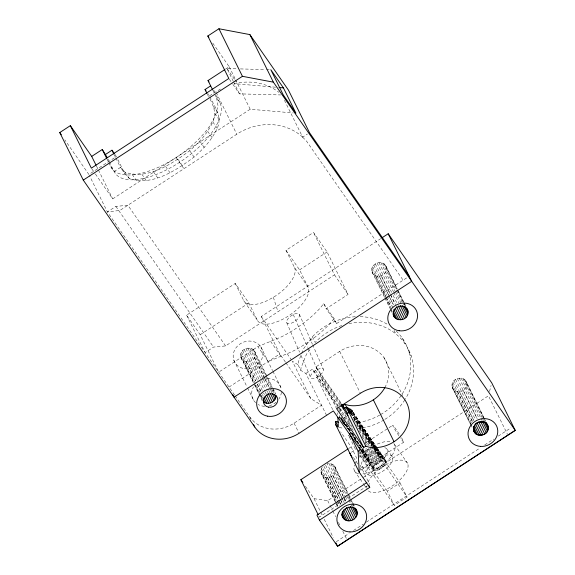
<?xml version="1.0" encoding="UTF-8"?>
<svg xmlns="http://www.w3.org/2000/svg" width="575" height="575" viewBox="0 0 575 575"><rect width="100%" height="100%" fill="white"/><g stroke="black" fill="none" stroke-linecap="round" stroke-linejoin="round"><path stroke-width="0.43" stroke-dasharray="2.88 2.16" d="M341.291 417.155L341.061 419.98M240.594 355.738C240.055 347.113 254.969 344.935 255.472 354.164C256.012 362.796 241.097 364.974 240.594 355.738L253.611 382.066M261.302 395.413L261.402 398.985L262.193 400.574L240.896 357.499M326.557 415.358L305.85 373.47L300.783 370.357L297.979 364.694L298.274 362.085L301.415 354.214M300.783 370.357L301.07 367.748L306.418 354.373L310.78 348.421M384.553 297.304L372.032 271.989C369.301 263.673 383.353 258.427 386.299 266.886L397.246 289.038M451.964 385.753C451.425 377.121 466.332 374.943 466.835 384.172C467.374 392.804 452.467 394.982 451.964 385.753L470.868 423.717M115.848 158.024L120.484 167.411L124.919 172.133C147.797 180.306 172.011 163.738 189.685 150.715C199.015 142.564 207.69 133.343 212.815 121.914C216.689 113.505 213.49 104.715 208.912 97.34M108.84 162.79L110.774 166.7L114.138 171.544L120.484 167.411L124.883 173.743L129.317 178.473C152.202 186.645 176.41 170.078 194.084 157.047C203.421 148.903 212.089 139.675 217.213 128.254C222.748 116.689 214.137 105.937 209.444 95.853L207.978 93.739M373.944 469.983L368.165 461.883C368.173 456.521 375.18 451.921 380.255 452.963C384.201 456.773 389.268 463.191 382.777 467.058C380.327 468.869 377.121 471.062 373.944 469.983L360.733 450.771M373.34 469.337C373.348 463.975 380.355 459.375 385.43 460.417L386.033 461.064M360.913 450.786L368.769 462.53C371.939 463.608 375.152 461.416 377.603 459.605C382.238 456.435 381.541 452.137 377.408 448.457M335.168 501.558L321.482 473.872L320.864 470.386L322.237 466.922L338.265 499.352M489.533 391.482L491.072 385.43M301.731 353.424L303.614 348.702L312.376 336.77A58.176 52.066 -26.3 0 1 355.76 316.71M336.533 323.603L334.046 318.586L323.696 303.679L319.973 308.315A63.236 27.967 -34.8 0 1 281.096 337.007L257.844 346.617L218.68 372.162L200.179 334.722L186.595 315.158L235.24 283.432L248.824 302.996L257.327 320.196A30.353 13.426 -34.8 0 0 288.707 315.79A30.353 13.426 -34.8 0 0 308.092 287.098L299.589 269.891L285.998 250.326L313.468 232.422L327.082 251.965L348.069 294.422L326.176 308.696L336.533 323.603L407.848 277.121M334.046 318.586L330.323 323.222A63.236 27.967 -34.8 0 1 291.453 351.914L268.194 361.524L257.844 346.617M321.482 473.872C330.812 487.003 344.583 462.099 327.082 463.738L345.848 501.709M339.516 411.7L341.96 409.616M315.517 370.379L313.921 371.558A7.59 3.357 -34.8 0 0 313.591 378.487L318.514 376.452L322.561 372.636A7.59 3.357 -34.8 0 0 320.44 368.345L315.517 370.379L339.947 405.562M225.537 69.115L229.181 66.743L211.895 41.853M209.444 95.853L220.85 88.809M95.414 174.002L112.7 198.893L250.182 109.243L293.3 112.959M302.651 137.145A53.597 47.984 -26.3 0 0 236.799 134.219L119.888 210.45L107.388 211.909L89.283 175.267M284.424 100.266L302.651 137.145L307.438 134.025M200.179 334.722L248.824 302.996M299.589 269.891L327.082 251.965M234.593 395.061L205.095 352.59L213.555 347.077L225.572 345.927L334.478 274.857L313.468 232.422M285.394 362.027L279.795 353.963L261.294 316.523L380.686 238.668M229.037 387.061L279.795 353.963M305.85 373.47L312.671 369.021L339.617 407.819L352.41 427.548M341.133 403.858L317.206 369.416L315.955 366.879L339.696 351.397A32.883 29.426 -26.3 0 1 378.724 352.037A32.883 29.426 -26.3 0 1 384.833 387.636M235.096 395.794L249.737 416.875A32.883 29.426 -26.3 0 0 294.062 423.171L321.554 405.238L310.852 398.683L285.904 362.76M349.197 434.686L352.188 432.738M358.908 428.353L361.143 426.894L374.447 446.049M348.896 448.363L351.145 446.897L340.709 431.875M365.161 443.009L368.144 441.061L361.143 426.894M351.368 452.245L356.823 448.68M372.751 446.473A10.12 0.597 56.9 0 1 369.481 440.4L388.276 428.167M389.023 427.678L392.775 425.234M360.971 470.084L367.792 465.635M380.478 457.362L403.743 442.189M305.426 486.27L314.058 498.698L327.692 500.631L362.25 478.098M362.998 477.609L488.441 395.801L507.545 434.463M367.396 485.803L319.362 517.126L318.572 515.531M400.035 482.892L407.035 497.059L394.342 505.332L387.342 491.165L400.035 482.892L374.957 446.789M336.31 541.715L349.054 533.406M353.553 530.473L363.299 524.113M366.297 522.158L480.247 447.853M484.739 444.921L493.738 439.056M498.238 436.116L510.981 427.807M225.572 345.927L127.88 205.268L115.87 206.418L107.388 211.909L204.585 351.857M372.032 271.989C374.979 280.449 389.031 275.195 386.299 266.886M233.249 81.219L227.003 68.569L236.842 68.828M240.415 68.921L265.456 69.575M266.347 69.597L269.927 69.69M232.897 84.353L239.502 93.869L280.629 94.94M275.518 87.206L237.683 83.943L235.139 80.284M270.882 389.728L273.657 390.993L275.669 393.889M339.164 427.254L343.167 428.361M297.979 364.694L292.352 361.244L310.852 398.683M302.651 137.145L306.806 141.507L403.14 280.205M339.351 415.488L339.566 416.947L374.138 465.98M350.635 413.044L375.137 447.731M375.647 448.457L385.933 463.134M227.003 68.569L234.629 79.551M212.664 89.916L216.531 97.736L219.894 102.58A63.236 27.967 -34.8 0 1 179.522 162.358A63.236 27.967 -34.8 0 1 114.138 171.544L109.502 162.164M334.478 274.857L348.069 294.422M213.548 106.72L217.947 113.052M214.813 113.512L219.212 119.852M212.815 121.914L217.213 128.254M207.697 131.344L212.096 137.684M285.998 250.326L294.501 267.533L308.092 287.098M199.812 141.17L204.211 147.502M394.601 444.64L407.546 463.277M189.685 150.715L194.084 157.047M387.205 449.47L392.38 456.924A15.18 6.713 -34.8 0 1 382.691 471.27L379.299 473.203A15.18 6.713 -34.8 0 1 366.994 473.477L361.819 466.023A15.18 6.713 -34.8 0 1 368.331 454.027L371.507 451.677A15.18 6.713 -34.8 0 1 377.603 448.579M178.02 159.325L182.419 165.657M176.151 157.514L183.921 168.698M385.43 460.417L377.286 448.529M376.467 447.968L352.13 412.922L375.324 447.573M376.97 448.694L386.206 461.991M384.431 460.101L376.294 448.22M374.9 448.292L383.115 460.129M353.532 418.83L385.236 464.42M368.144 441.061L371.73 446.214M372.241 446.955L407.035 497.059M381.563 460.503L372.384 447.084M315.955 366.879L341.377 403.485M384.158 465.757L371.479 447.12M379.881 461.193L370.199 447.034M340.465 404.592L320.103 375.274L336.655 408.768M382.777 467.058L370.099 448.421M378.185 462.163L369.006 448.744M381.189 468.237L367.504 448.105M340.896 410.399L313.921 371.558L312.671 369.021M338.201 408.2L316.818 377.416L333.371 410.909M338.711 408.933L348.299 422.977M376.596 463.335L365.916 447.681M379.493 469.2L365.312 448.327M375.216 464.643L364.033 448.241M377.811 469.897L363.134 448.277M165.6 166.419L169.999 172.752M356.234 441.715L341.255 418.32L376.258 470.271M373.441 467.267L359.857 447.249M361.352 450.283L374.943 470.3M361.122 450.678L373.168 468.409M349.988 437.381L348.457 435.167L355.458 449.334M359.713 451.382L387.342 491.165M359.548 455.228L394.342 505.332M261.294 316.523L291.331 359.777M235.24 283.432L243.743 300.632L257.327 320.196M153.281 171.515L157.679 177.847M270.581 341.356L280.931 356.263M354.416 470.846L363.378 483.747M363.874 484.466L366.361 488.053M141.896 174.261L146.294 180.593M132.221 174.477L136.62 180.809M114.914 154.431L116.38 156.544L88.888 174.477L64.882 139.905M124.919 172.133L129.317 178.473M91.856 168.877L94.911 173.276M115.87 206.418L213.555 347.077M229.339 79.228L232.386 83.619M350.599 413.238L374.397 447.558M353.086 413.583L375.798 447.487M375.82 448.313L380.758 455.68M351.498 413.238L374.447 447.465M374.943 448.213L377.94 452.676M350.621 413.066L374.073 448.04M374.569 448.78L380.061 456.967M354.373 420.239L371.881 446.337M356.471 424.753L370.976 446.372M359.195 430.625L369.703 446.286M362.092 436.49L368.093 445.438M344.49 412.203L346.495 415.186M365.003 442.779L367.008 445.762M349.492 421.259L345.489 415.294L343.8 416.264L344.978 418.658M348.802 423.717L353.302 430.431M346.092 424.415L368.963 458.527L359.763 444.396M353.258 412.376L376.912 447.717M353.05 412.332L376.79 447.796M352.834 412.426L376.575 447.889M377.071 448.622L381.031 454.537M340.005 419.11L339.566 416.947L347.48 428.77M354.408 439.12L359.361 446.509M342.053 421.461L344.037 424.415M352.504 433.241L355.889 438.445M343.246 420.152L371.083 462.817M360.992 450.584L368.769 462.53M339.566 416.947L344.863 425.148M361.251 450.512L367.993 460.956M361.553 450.017L369.768 462.846M401.494 437.733L401.745 438.143A10.12 0.597 56.9 0 1 400.265 437.755M470.379 423.861L452.266 387.514L471.27 425.838M470.76 424.63L472.348 427.814M459.59 391.87L473.929 420.785M452.863 382.188L472.535 421.806M457.657 391.841L472.427 421.554M452.166 383.935L471.435 422.668M463.285 390.554L477.164 418.643M455.515 379.371L475.518 419.822M454.006 380.636L473.649 420.275M403.894 302.486L405.849 306.439L403.887 302.479M385.516 265.298L397.239 289.031M384.294 263.99L396.8 289.304M397.16 290.008L403.061 301.961M403.413 302.666L404.98 305.828M382.72 263.055L396.175 290.238M396.405 290.742L403.442 304.98M380.909 262.559L395.082 291.194M395.377 291.827L400.847 302.903M378.975 262.523L393.552 291.956M393.832 292.589L398.921 302.867M377.056 262.962L391.654 292.431M393.092 295.399L397.124 303.507M381.275 275.907L390.267 294.098M390.655 294.889L395.348 304.383M375.288 263.846L390.145 293.904M390.533 294.695L395.226 304.189M379.356 276.345L393.429 304.822M373.779 265.104L393.322 304.657M372.636 266.663L386.81 295.298M387.198 296.089L393.746 309.379M375.612 275.813L385.782 296.384M386.17 297.174L390.863 306.669M371.939 268.41L386.012 296.887M386.4 297.678L391.093 307.172M371.73 270.221L390.461 308.107M390.856 308.897L392.452 312.153M384.934 298.094L390.418 309.17M390.799 309.954L392.373 313.123M402.363 338.237L405.167 343.9M408.408 350.405L411.211 356.076M394.055 330.345L395.801 333.888M384.014 357.693L402.766 395.629M250.182 109.243L235.75 80.033M229.181 66.743L235.362 79.249M233.644 82.009L239.502 93.869M323.696 303.679L326.176 308.696M216.186 92.517L236.792 134.212M213.713 90.074L214.87 92.417M216.416 95.543L219.894 102.58M339.696 351.397L360.396 393.293M207.367 94.207L208.524 96.557M312.376 336.77L315.179 342.441A58.176 52.066 -26.3 0 1 342.039 325.443M352.072 433.011L356.802 442.577M341.679 417.946L345.985 426.657M351.145 446.897L357.046 458.843M360.202 465.218L369.646 484.337M335.053 467.08L347.954 493.185M348.342 493.982L350.297 497.936M350.692 498.726L354.603 506.632M334.032 465.628L347.717 493.314M348.119 494.083L350.06 498.058M351.641 501.206L352.41 502.809M352.813 503.578L354.365 506.762M332.623 464.507L347.084 493.774M348.565 496.678L349.744 499.05M349.823 499.308L351.778 503.262M352.087 503.801L353.258 506.173M330.912 463.788L352.418 507.294M329.022 463.522L345.05 495.959M345.244 496.189L347.199 500.142M332.968 475.46L343.519 496.822M343.915 497.612L345.87 501.565M331.315 476.546L341.478 497.116M341.866 497.907L344.217 502.651M325.608 465.204L343.987 502.378M329.453 477.221L340.012 498.582M340.4 499.373L342.743 504.117M323.955 466.289L339.99 498.719M340.378 499.51L342.333 503.463M327.513 477.43L339.243 501.163M339.631 501.953L340.803 504.332M338.653 500.142L341.004 504.893M325.623 477.171L336.957 500.113M337.353 500.904L339.696 505.648M321.317 468.589L336.95 500.228M337.345 501.019L339.3 504.979M260.727 346.675L272.536 370.573M272.931 371.357L280.801 387.291M320.864 470.386L338.459 505.986M320.922 472.19L338.129 506.992M335.556 502.356L337.899 507.1M294.062 423.171L299.058 433.291M254.38 350.815L272.514 387.514M272.909 388.305L275.274 393.092M253.158 349.507L265.772 375.037M266.117 375.705L274.793 393.257M327.692 500.631L332.472 510.291M332.868 511.103L335.656 516.738M338.445 522.373L340.436 526.398M342.822 531.235L346.402 538.48M251.584 348.572L265.513 376.718M265.779 377.293L273.405 392.675M254.567 357.722L264.428 377.667M264.816 378.465L270.336 389.634M270.732 390.432L271.918 392.826M249.773 348.076L269.488 387.96M247.847 348.04L268.41 389.598M268.805 390.396L269.984 392.79M245.928 348.479L261.381 379.687M261.697 380.391L266.505 390.058M266.901 390.856L267.684 392.452M244.152 349.363L264.73 390.942M265.125 391.74L266.304 394.134M242.643 350.621L257.291 380.212M258.808 383.331L263.206 392.179M263.602 392.977L264.385 394.572M246.294 361.833L255.753 380.981M257.334 384.172L260.877 391.345M262.459 394.536L263.249 396.132M314.058 498.698L322.661 516.098M324.221 519.261L333.22 537.46M241.5 352.18L255.695 380.902M257.269 384.093L261.999 393.667M240.803 353.927L259.857 392.445M261.431 395.636L262.617 398.029M242.909 360.396L253.949 382.734M254.344 383.532L259.469 393.904M259.864 394.702L262.229 399.488M255.185 385.257L260.31 395.629M233.766 360.051L247.149 387.133M247.545 387.924L253.848 400.667M249.737 416.875L251.282 419.994M117.925 159.67L124.883 173.743M114.303 154.898L115.46 157.248M186.595 315.158L205.095 352.59M107.956 159.038L109.121 161.381M106.914 158.88L108.459 162.013M96.456 166.017L98.038 169.23M98.433 170.028L112.7 198.893M483.834 417.536L465.743 380.823L485.508 421.123M484.229 418.334L485.803 421.525M461.143 378.084L480.621 417.694M480.959 418.262L482.145 420.67M459.209 378.055L479.119 418.449M457.29 378.494L477.257 418.952M464.528 379.522L484.703 420.648M462.954 378.587L482.037 417.342M482.403 418.19L483.618 420.562M299.41 314.417A7.59 3.357 -34.8 0 1 291.187 323.251A7.59 3.357 -34.8 0 1 288.592 317.997A7.59 3.357 -34.8 0 1 299.41 314.417L312.275 343.893M312.635 344.713L323.358 369.279M293.257 314.554L307.553 347.307M307.912 348.119L317.206 369.416M286.717 322.69L299.589 352.166M301.012 355.443L310.665 377.552M273.333 297.246L277.977 311.729M216.531 97.736L217.961 105.462L215.697 115.007L209.882 125.724A63.236 27.967 -34.8 0 1 154.97 168.784A63.236 27.967 -34.8 0 1 110.774 166.7M337.604 412.864L337.697 414.632M262.322 379.45A15.18 13.584 -26.3 0 1 281.355 389.915M281.369 392.265A15.18 13.584 -26.3 0 1 278.789 399.237M276.194 402.133A15.18 13.584 -26.3 0 1 268.467 405.972M264.579 406.288A15.18 13.584 -26.3 0 1 258.103 404.498M255.609 402.687A15.18 13.584 -26.3 0 1 253.467 386.846M359.972 467.762A10.12 0.597 56.9 0 1 360.561 469.739M353.488 457.563A10.12 0.597 56.9 0 1 357.729 464.018M348.946 323.603A58.176 52.066 -26.3 0 1 404.225 342.592A58.176 52.066 -26.3 0 1 405.31 399.1M404.85 399.833A58.176 52.066 -26.3 0 1 384.783 419.427M384.014 419.894A58.176 52.066 -26.3 0 1 357.973 428.598M350.958 428.943A58.176 52.066 -26.3 0 1 347.458 428.806M396.24 331.063A58.176 52.066 -26.3 0 1 401.58 394.896M401.098 395.622A58.176 52.066 -26.3 0 1 380.442 414.676M379.665 415.121A58.176 52.066 -26.3 0 1 356.04 422.833M349.916 423.265A58.176 52.066 -26.3 0 1 348.155 423.279M360.158 316.652A58.176 52.066 -26.3 0 1 388.772 325.177M374.404 446.904A10.12 0.597 56.9 0 1 380.542 457.319A10.12 0.597 56.9 0 1 374.145 448.658M369.481 440.4A10.12 0.597 56.9 0 1 373.93 446.193M359.44 451.878A10.12 0.597 56.9 0 1 366.692 463.141A10.12 0.597 56.9 0 1 366.196 463.831A10.12 0.597 56.9 0 1 358.822 452.726M367.95 482.267A24.028 10.63 -34.8 0 1 400.265 460.137A24.028 10.63 -34.8 0 1 398.54 481.153A24.028 10.63 -34.8 0 1 367.36 489.483M367.094 488.829A24.028 10.63 -34.8 0 1 366.994 485.171M398.856 435.692A10.12 0.597 56.9 0 1 396.017 431.3L394.781 429.281A10.12 0.597 56.9 0 1 393.523 425.96A10.12 0.597 56.9 0 1 400.509 436.116M393.81 443.497A24.028 10.63 -34.8 0 1 385.918 462.228A24.028 10.63 -34.8 0 1 360.245 473.973M358.592 473.75A24.028 10.63 -34.8 0 1 354.452 465.053M355.012 463.637A24.028 10.63 -34.8 0 1 356.946 460.216M359.267 457.183A24.028 10.63 -34.8 0 1 369.761 448.133M372.808 446.286A24.028 10.63 -34.8 0 1 391.259 441.959M384.74 447.681A15.18 6.713 -34.8 0 1 377.509 463.817L374.124 465.75A15.18 6.713 -34.8 0 1 361.819 466.023M392.38 456.924A15.18 6.713 -34.8 0 0 376.69 459.13L373.506 461.481A15.18 6.713 -34.8 0 0 366.994 473.477M294.501 267.533A30.353 13.426 -34.8 0 1 275.123 296.226L268.345 300.092A30.353 13.426 -34.8 0 1 243.743 300.632M234.032 83.77A53.619 47.998 -26.3 0 1 279.004 92.41M403.506 301.695L397.641 289.829L403.499 301.688M244.548 368.712A15.18 13.584 -26.3 0 0 262.301 349.852A15.18 13.584 -26.3 0 0 237.252 346.294A15.18 13.584 -26.3 0 0 244.548 368.712"/><path stroke-width="0.86" d="M488.161 427.628C489.095 437.654 471.399 437.604 473.822 427.477C475.223 419.398 489.591 419.901 488.132 429C487.176 435.67 476.316 437.906 473.951 431.042C470.745 422.007 487.514 417.421 488.161 427.628L485.393 421.993M263.415 401.882C268.151 405.67 276.129 401.717 275.971 395.65M407.905 313.972C410.097 304.685 395.003 303.363 393.437 311.916C391.252 321.202 406.338 322.525 407.905 313.972L403.995 306.058M355.386 508.221C363.184 517.996 344.964 527.21 341.809 515.006M343.052 408.904L346.553 407.395L350.125 409.156L352.267 410.902C352.777 412.757 350.017 412.282 348.939 412.225L347.084 414.122L363.637 447.616L365.743 446.236L369.675 447.321A32.883 29.426 -26.3 0 0 409.062 410.219A32.883 29.426 -26.3 0 0 360.396 393.293L336.655 408.768L363.637 447.616M382.188 237.683L388.197 233.766L491.726 382.835L515.229 430.387L337.561 546.25L319.448 520.167L369.754 487.384L359.246 472.276L358.117 451.21L360.353 449.758L333.371 410.909L299.058 433.291A32.883 29.426 -26.3 0 1 254.739 426.995L83.274 180.104L59.771 132.552L70.344 125.652L91.698 156.4L96.061 165.219M70.344 125.652L91.353 168.152L228.828 78.495L207.827 35.995L218.938 28.75L249.881 34.593L288.492 90.189L309.494 132.688L409.192 276.244L411.7 281.326L234.039 397.181L232.882 394.845M91.698 156.4L102.278 149.5L107.187 157.471M212.276 89.139L208.028 80.536L224.803 69.597M105.642 154.344L111.981 150.212L114.425 153.726M206.978 93.43L205.045 89.52L210.687 85.84M83.274 180.104L242.434 76.31L273.377 82.16L515.229 430.387L337.561 546.25L335.893 542.879M318.183 514.733L300.862 479.687L348.141 448.852M366.476 482.799L316.947 515.107L319.448 520.167M347.688 413.475L342.901 405.677L345.043 404.347L348.967 405.433A32.883 29.426 -26.3 0 0 384.833 387.636M279.04 87.515L283.439 87.889L295.938 113.189L283.317 95.012L270.818 69.712L283.439 87.889M359.246 472.276L335.743 424.717L335.563 421.367L338.761 422.251M356.558 510.593C352.525 502.723 339.085 509.436 342.98 517.385M207.827 35.995L208.847 37.461M208.028 80.536L208.991 81.923M205.045 89.52L206.022 90.929M341.881 404.211L342.901 405.677M341.636 404.592L344.181 408.257M340.975 405.325L348.083 415.61M335.743 424.717L337.23 426.866M59.771 132.552L61.302 134.758M300.862 479.687L302.888 482.612M350.096 412.505L345.043 404.347M350.125 409.156L352.101 412.11M348.004 408.027L350.994 412.491M345.863 407.56L349.37 412.778M351.562 410.112L352.554 411.592M473.491 428.986L475.92 433.873M473.512 430.158L474.72 432.601M368.676 485.207L369.754 487.384M475.525 423.998L481.095 435.246M474.418 425.572L479.212 435.21M473.433 426.686L477.458 434.793M407.014 308.804L407.804 310.392M388.197 233.766L409.192 276.244M478.745 421.856L484.696 433.895M476.998 422.726L482.95 434.765M405.368 306.619L408.106 312.153M402.126 305.433L407.208 315.718M400.2 305.404L406.065 317.271M398.295 305.878L404.556 318.536M396.52 306.755L402.78 319.412M395.384 308.782L400.861 319.851M393.846 309.537L398.928 319.822M393.207 311.413L397.117 319.319M393.199 313.641L395.55 318.385M393.149 314.712L394.328 317.084M249.881 34.593L273.377 82.16M218.938 28.75L242.434 76.31M373.34 399.848L394.04 441.737M348.939 412.225L365.743 446.236M359.167 447.364L360.353 449.758M349.507 433.787L358.117 451.21M335.563 421.367L338.366 427.038L337.841 417.292M355.156 508.322L357.111 512.275M354.042 507.754L357.168 514.079M352.425 507.179L356.723 515.876M350.326 506.467L355.803 517.543M348.601 507.107L354.466 518.973M346.56 507.402L352.813 520.059M345.093 508.861L350.958 520.727M343.541 509.867L349.018 520.943M342.434 511.189L347.127 520.677M341.895 512.842L345.417 519.965M341.658 514.093L344.001 518.837M274.189 394.27L275.77 397.462M272.313 393.623L275.073 399.208M270.379 393.588L273.93 400.768M268.079 393.25L272.421 402.026M266.699 394.932L270.645 402.91M265.176 396.168L268.726 403.348M264.033 397.728L266.793 403.312M263.012 398.827L264.982 402.816M253.589 424.659L254.739 426.995M111.981 150.212L113.915 154.122M102.278 149.5L106.526 158.103M482.54 421.475L487.284 431.113M480.628 421.403L486.17 432.644M486.277 422.675L487.859 425.895M484.013 421.367L487.959 429.403M352.001 457.175A10.12 0.597 56.9 0 1 350.412 453.481M349.981 531.94A15.18 13.584 -26.3 0 0 365.456 511.477A15.18 13.584 -26.3 0 0 339.875 510.693A15.18 13.584 -26.3 0 0 349.981 531.94M480.448 446.387A15.18 13.584 -26.3 0 0 496.836 426.521A15.18 13.584 -26.3 0 0 471.421 424.652A15.18 13.584 -26.3 0 0 480.448 446.387M399.187 330.747A15.18 13.584 -26.3 0 0 416.94 311.894A15.18 13.584 -26.3 0 0 391.884 308.337A15.18 13.584 -26.3 0 0 399.187 330.747M267.526 416.178A15.18 13.584 -26.3 0 0 285.947 397.886A15.18 13.584 -26.3 0 0 261.136 393.458A15.18 13.584 -26.3 0 0 267.526 416.178M268.575 407.165A7.418 6.641 -26.3 0 0 277.581 398.223A7.418 6.641 -26.3 0 0 265.449 396.06A7.418 6.641 -26.3 0 0 268.575 407.165"/></g></svg>
